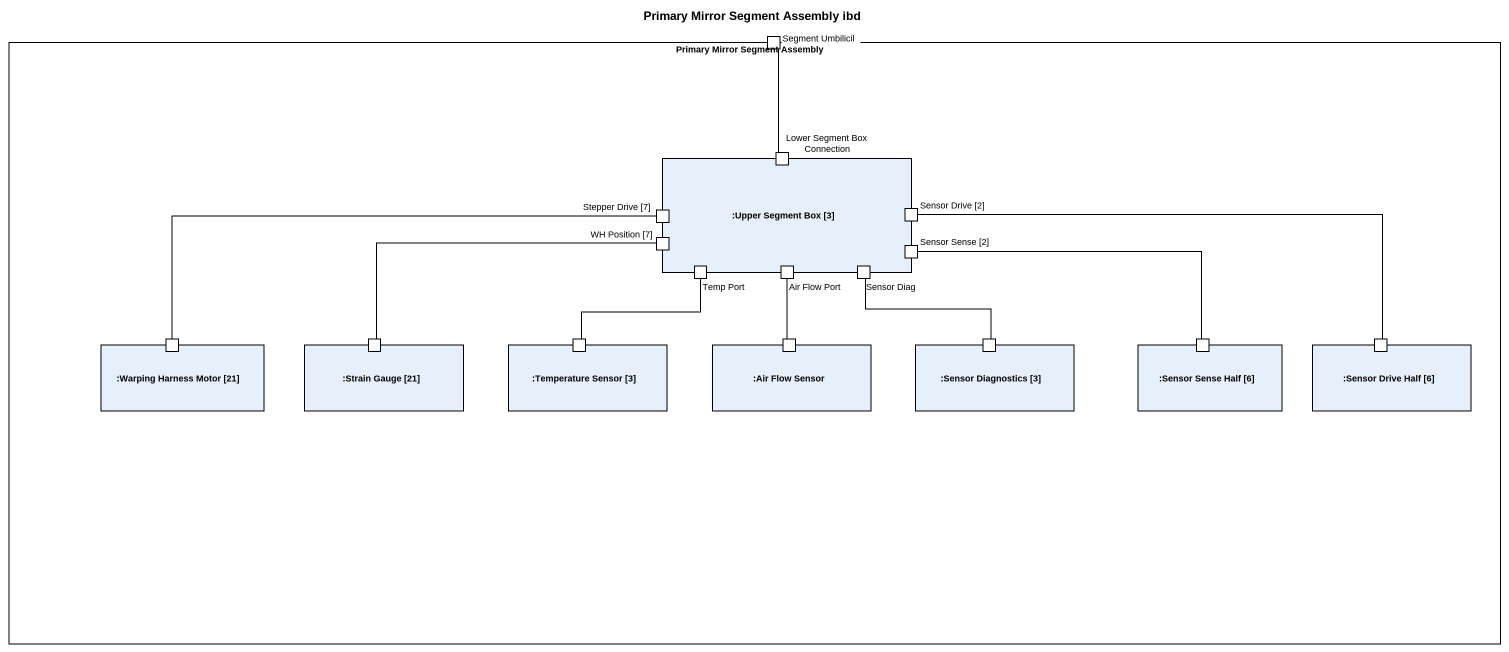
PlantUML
@startuml
title Primary Mirror Segment Assembly ibd
rectangle "Primary Mirror Segment Assembly" as Primary_Mirror_Segment {
  port "Segment Umbilicil" as Segment_Umbilicil
  rectangle ":Upper Segment Box [3]" as Upper_Segment_Box_3 {
    port "Lower Segment Box Connection" as Lower_Segment_Box_Connection
    port "Stepper Drive [7]" as Stepper_Drive_7
    port "WH Position [7]" as WH_Position_7
    port "Sensor Drive [2]" as Sensor_Drive_2
    port "Temp Port" as Temp_Port
    port "Air Flow Port" as Air_Flow_Port
    port "Sensor Diag" as Sensor_Diag
    port "Sensor Sense [2]" as Sensor_Sense_2
  }
  rectangle ":Warping Harness Motor [21]" as Warping_Harness_Motor_21 {
    port " " as port1
  }
  rectangle ":Strain Gauge [21]" as Strain_Gauge_21 {
    port " " as port2
  }
  rectangle ":Temperature Sensor [3]" as Temperature_Sensor_3 {
    port " " as port3
  }
  rectangle ":Air Flow Sensor" as Air_Flow_Sensor {
    port " " as port4
  }
  rectangle ":Sensor Diagnostics [3]" as Sensor_Diagnostics_3 {
    port " " as port5
  }
  rectangle ":Sensor Sense Half [6]" as Sensor_Sense_Half_6 {
    port " " as port6
  }
  rectangle ":Sensor Drive Half [6]" as Sensor_Drive_Half_6 {
    port " " as port7
  }
}
Segment_Umbilicil -- Lower_Segment_Box_Connection
Sensor_Drive_2 -right- port7
Temp_Port -- port3
Air_Flow_Port -- port4
Sensor_Diag -right- port5
Sensor_Sense_2 -right- port6
port1 -right- Stepper_Drive_7
port2 -right- WH_Position_7
@enduml
